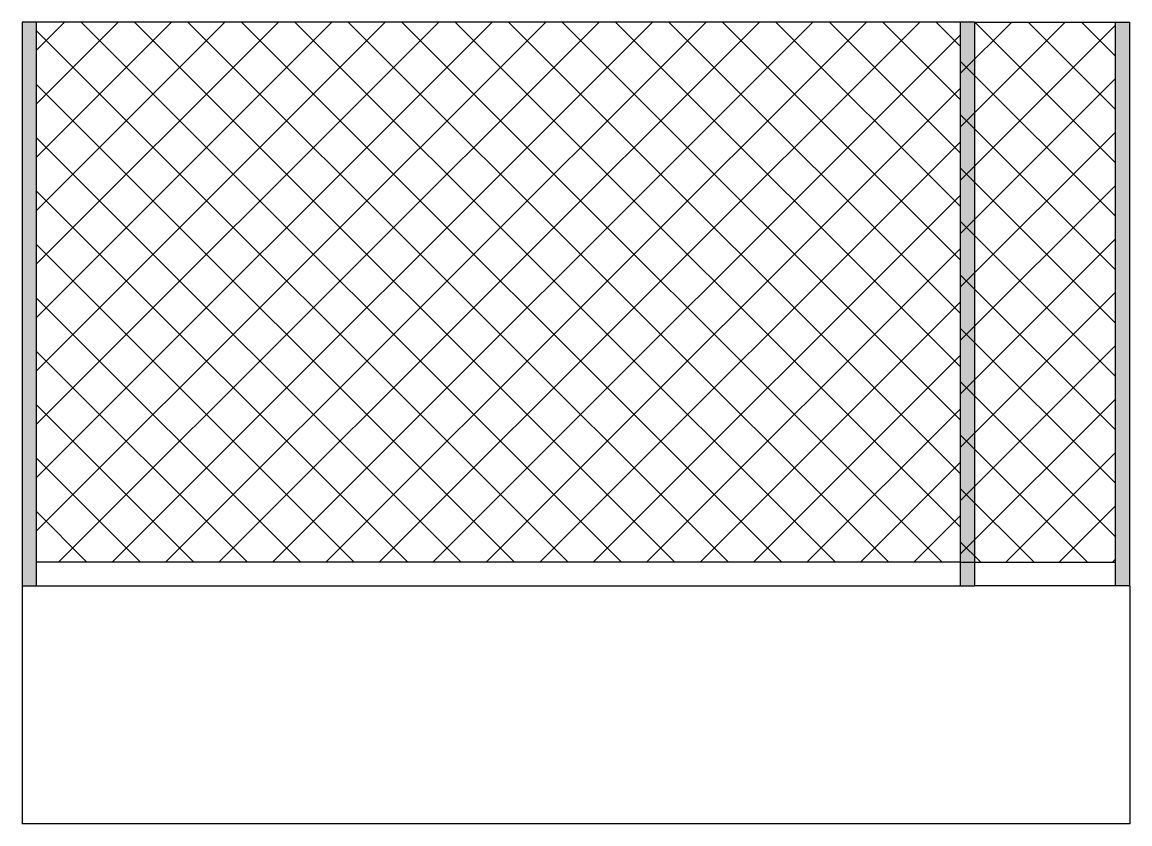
# Model space of a CAD drawing. Header units: millimetres. Extents: x 18.95 to 21.28, y 30.35 to 32.03.
import ezdxf

# ---------------------------------------------------------------- set-up
doc = ezdxf.new("R2010")
doc.units = ezdxf.units.MM

# ---------------------------------------------------------------- blocks, each defined once
blk = doc.blocks.new('*U87')
h = blk.add_hatch(color=0)
h.dxf.hatch_style = 1
h.paths.add_polyline_path([(-2.2962, 0.5), (-2.3262, 0.5), (-2.3262, 1.6851), (-2.2962, 1.6851)])
h = blk.add_hatch()
h.set_pattern_fill('NET', color=0, scale=0.025, angle=45)
h.set_pattern_definition([(45, (-2.32617, 2e-08), (-0.0561266, 0.0561266), []), (135, (-2.32617, 2e-08), (-0.0561266, -0.0561266), [])])
h.paths.add_polyline_path([(-2.2962, 1.6851), (-2.2962, 0.55), (-0.3562, 0.55), (-0.3562, 1.6851)])
h = blk.add_hatch(color=0)
h.dxf.hatch_style = 1
h.paths.add_polyline_path([(-0.3562, 0.5), (-0.3262, 0.5), (-0.3262, 1.6851), (-0.3562, 1.6851)])
h = blk.add_hatch()
h.set_pattern_fill('NET', color=0, scale=0.025, angle=45)
h.set_pattern_definition([(45, (-2.47, 2e-08), (-0.0561266, 0.0561266), []), (135, (-2.47, 2e-08), (-0.0561266, -0.0561266), [])])
h.paths.add_polyline_path([(-0.3562, 0.55), (-0.03, 0.55), (-0.03, 1.6851), (-0.3262, 1.6851), (-0.3562, 1.6851)])
h = blk.add_hatch(color=0)
h.dxf.hatch_style = 1
h.paths.add_polyline_path([(-0.03, 0.5), (0, 0.5), (0, 1.6851), (-0.03, 1.6851)])
at = {"ltscale": 0.0025}
for p, q in [((-0.3262, 1.6851), (-2.3262, 1.6851)), ((-2.2962, 0.5), (-2.2962, 1.6851)), ((-0.3262, 1.6851), (0, 1.6851)), ((-0.03, 0.5), (-0.03, 1.6851)), ((0, 0.5), (0, 1.6851)), ((-0.3562, 0.55), (-2.2962, 0.55)), ((-0.3562, 0.55), (-0.03, 0.55)), ((-2.3262, 0.5), (-0.3262, 0.5)), ((0, 0.5), (-0.3262, 0.5)), ((-0.3262, 0), (-2.3262, 0)), ((0, 0), (-0.3262, 0))]:
    blk.add_line(p, q, dxfattribs=at)
for p, q in [((-2.3262, 1.6851), (-2.3262, 0.5)), ((-0.3562, 1.6851), (-0.3562, 0.5)), ((-0.3262, 1.6851), (-0.3262, 0.5)), ((-2.3262, 0.5), (-2.3262, 0)), ((0, 0.5), (0, 0))]:
    blk.add_line(p, q)

msp = doc.modelspace()

# ---------------------------------------------------------------- block references
at = {"color": 97, "true_color": 0x346f3b}
msp.add_blockref('*U87', (21.2779, 30.346), dxfattribs=at)

doc.saveas('drawing.dxf')
